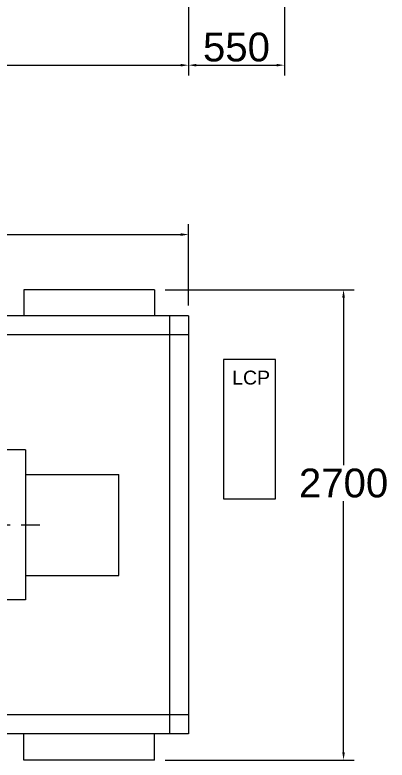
# Model space of a CAD drawing. Header units: millimetres. Extents: x -1 to 671026, y 1 to 511259.
# Drawn here: x 376851 to 431116, y 188647 to 297290 of the extents above; entities that cross this region are included whole.
import ezdxf

# ---------------------------------------------------------------- set-up
doc = ezdxf.new("R2010")
doc.units = ezdxf.units.MM
doc.header["$LTSCALE"] = 25.4
doc.linetypes.add('CENTER', pattern=[50.8, 31.75, -6.35, 6.35, -6.35])
doc.layers.get('Defpoints').update_dxf_attribs({"lineweight": 5})
doc.layers.add('06___ANNOTATIONS', color=7, linetype='Continuous', lineweight=5)
doc.layers.add('CAXA1', color=5, linetype='CENTER', lineweight=5)
doc.styles.add('Roman', font='arial.ttf')
doc.styles.get("Standard").update_dxf_attribs({"font": 'arial.ttf'})
doc.dimstyles.new('ISO-25', dxfattribs={"dimscale": 30, "dimtxt": 38.1, "dimasz": 38.1, "dimexe": 50.8, "dimexo": 50.8, "dimgap": 15.875, "dimtad": 1, "dimtih": 1, "dimtoh": 1, "dimdec": 1, "dimlfac": 0.03937, "dimdsep": 46, "dimtxsty": 'Standard', "dimcen": 63.5, "dimclrd": 7, "dimclre": 7, "dimclrt": 7, "dimadec": 0, "dimazin": 0, "dimtfac": 1, "dimtdec": 1, "dimtmove": 0, "dimatfit": 3, "dimfxl": 25.4, "dimlwd": 5, "dimlwe": 5, "dimarcsym": 0})

# ---------------------------------------------------------------- blocks, each defined once
blk = doc.blocks.new('*D18')
at = {"color": 7, "linetype": 'Continuous', "lineweight": 5, "transparency": 16777216}
for p, q in [((245120, 318981), (245120, 288436)), ((402168, 309151), (402168, 288436)), ((246263, 289960), (401025, 289960))]:
    blk.add_line(p, q, dxfattribs=at)
at = {"color": 7, "transparency": 16777216}
for points in [[(246263, 290151), (246263, 289770), (245120, 289960)], [(401025, 290151), (401025, 289770), (402168, 289960)]]:
    blk.add_solid(points, dxfattribs=at)
at = {"layer": 'Defpoints', "color": 0, "transparency": 16777216}
for p in [(245120, 320505), (402168, 310675), (402168, 289960)]:
    blk.add_point(p, dxfattribs=at)
at = {"color": 7, "lineweight": 5, "transparency": 16777216, "insert": (336900, 293145), "char_height": 4191, "attachment_point": 5, "style": 'Roman'}
blk.add_mtext('{\\H1.25x;C}', dxfattribs=at)
blk = doc.blocks.new('*D19')
at = {"color": 7, "linetype": 'Continuous', "lineweight": 5, "transparency": 16777216}
for p, q in [((416138, 320552), (416138, 288436)), ((402168, 309151), (402168, 288436)), ((403311, 289960), (414995, 289960))]:
    blk.add_line(p, q, dxfattribs=at)
at = {"color": 7, "transparency": 16777216}
for points in [[(403311, 290151), (403311, 289770), (402168, 289960)], [(414995, 290151), (414995, 289770), (416138, 289960)]]:
    blk.add_solid(points, dxfattribs=at)
at = {"layer": 'Defpoints', "color": 0, "transparency": 16777216}
for p in [(416138, 322076), (402168, 310675), (416138, 289960)]:
    blk.add_point(p, dxfattribs=at)
at = {"color": 7, "lineweight": 5, "transparency": 16777216, "insert": (409153, 292577), "char_height": 4191, "attachment_point": 5, "style": 'Roman'}
blk.add_mtext('550', dxfattribs=at)
blk = doc.blocks.new('*D21')
at = {"color": 7, "linetype": 'Continuous', "lineweight": 5, "transparency": 16777216}
for p, q in [((285328, 254941), (285328, 266790)), ((402168, 254941), (402168, 266790)), ((286471, 265266), (401025, 265266))]:
    blk.add_line(p, q, dxfattribs=at)
at = {"color": 7, "transparency": 16777216}
for points in [[(286471, 265457), (286471, 265076), (285328, 265266)], [(401025, 265457), (401025, 265076), (402168, 265266)]]:
    blk.add_solid(points, dxfattribs=at)
at = {"layer": 'Defpoints', "color": 0, "transparency": 16777216}
for p in [(402168, 265266), (285328, 253417), (402168, 253417)]:
    blk.add_point(p, dxfattribs=at)
at = {"color": 7, "lineweight": 5, "transparency": 16777216, "insert": (343748, 268362), "char_height": 4191, "attachment_point": 5, "style": 'Roman'}
blk.add_mtext('{\\H1.25x;D}', dxfattribs=at)
blk = doc.blocks.new('*D22')
at = {"color": 7, "linetype": 'Continuous', "lineweight": 5, "transparency": 16777216}
for p, q in [((398742, 257227), (426293, 257227)), ((424769, 256084), (424769, 231636)), ((424769, 189790), (424769, 226404)), ((398742, 188647), (426293, 188647))]:
    blk.add_line(p, q, dxfattribs=at)
at = {"color": 7, "transparency": 16777216}
for points in [[(424578, 256084), (424959, 256084), (424769, 257227)], [(424578, 189790), (424959, 189790), (424769, 188647)]]:
    blk.add_solid(points, dxfattribs=at)
at = {"layer": 'Defpoints', "color": 0, "transparency": 16777216}
for p in [(397218, 257227), (424769, 257227), (397218, 188647)]:
    blk.add_point(p, dxfattribs=at)
at = {"color": 7, "lineweight": 5, "transparency": 16777216, "insert": (424769, 229020), "char_height": 4191, "attachment_point": 5, "style": 'Roman'}
blk.add_mtext('2700', dxfattribs=at)

msp = doc.modelspace()

# ---------------------------------------------------------------- linework, layer by layer
at = {"color": 7, "lineweight": 5}
for p, q in [((397217.74, 257226.85), (378167.74, 257226.85)), ((378167.74, 257226.85), (378167.74, 253416.85)), ((397217.74, 257226.85), (397217.74, 253416.85)), ((402168.33, 253416.85), (285328.33, 253416.85)), ((399374.33, 253416.85), (399374.33, 192456.85)), ((402168.33, 253416.85), (402168.33, 192456.85)), ((402168.33, 250622.85), (285327.82, 250622.85)), ((378416.78, 233858.85), (331668.3, 233858.85)), ((378416.78, 233858.85), (378416.78, 212014.85)), ((378416.78, 230302.85), (391983.08, 230302.85)), ((391983.08, 215559.73), (391983.08, 230302.85)), ((378416.78, 215559.73), (391983.08, 215559.73)), ((378416.78, 212014.85), (331668.3, 212014.85)), ((402168.33, 195250.85), (285325.79, 195250.85)), ((402168.33, 192456.85), (285325.79, 192456.85)), ((378167.74, 188646.85), (378167.74, 192456.85)), ((397217.74, 188646.85), (397217.74, 192456.85)), ((397217.74, 188646.85), (378167.74, 188646.85))]:
    msp.add_line(p, q, dxfattribs=at)
msp.add_lwpolyline([(407244.85, 226746.85), (414864.85, 226746.85), (414864.85, 247066.85), (407244.85, 247066.85)], close=True, dxfattribs=at)
at = {"layer": 'CAXA1', "linetype": 'CENTER', "lineweight": 5, "ltscale": 10}
msp.add_line((326165.65, 222936.85), (380482.33, 222936.85), dxfattribs=at)

# ---------------------------------------------------------------- texts
at = {"layer": '06___ANNOTATIONS', "color": 7, "linetype": 'Continuous', "lineweight": 5, "insert": (408531.3, 244397.82), "char_height": 2031.996, "width": 109153.0252, "attachment_point": 4, "style": 'Roman'}
msp.add_mtext('LCP', dxfattribs=at)

# ---------------------------------------------------------------- dimensions: what is measured, and where the dimension line sits
at = {"color": 7, "lineweight": 5}
dim = msp.add_linear_dim(base=(416137.55, 289960.47), p1=(402168.48, 310675.36), p2=(416137.55, 322076.18), dimstyle='ISO-25', override={"dimscale": 30, "dimtxt": 139.7, "dimpost": '\\X', "dimtxsty": 'Roman', "dimtmove": 1}, dxfattribs=at)
dim.commit()
dim.dimension.update_dxf_attribs({"geometry": '*D19', "text_midpoint": (409153.02, 289960.47), "dimtype": 160})
for base, p1, p2, text, picture, middle in [((402168.48, 289960.47), (245120.31, 320505.17), (402168.48, 310675.36), '{\\H1.25x;C}', '*D18', (336900.26, 289960.47)), ((402168.33, 265266.39), (285328.33, 253416.85), (402168.33, 253416.85), '{\\H1.25x;D}', '*D21', (343748.33, 265266.39))]:
    dim = msp.add_linear_dim(base=base, p1=p1, p2=p2, text=text, dimstyle='ISO-25', override={"dimscale": 30, "dimtxt": 139.7, "dimpost": '\\X', "dimtxsty": 'Roman', "dimtmove": 1}, dxfattribs=at)
    dim.commit()
    dim.dimension.update_dxf_attribs({"geometry": picture, "text_midpoint": middle, "dimtype": 160})
dim = msp.add_linear_dim(base=(424768.99, 257226.85), p1=(397217.74, 188646.85), p2=(397217.74, 257226.85), angle=90, dimstyle='ISO-25', override={"dimscale": 30, "dimtxt": 139.7, "dimpost": '\\X', "dimtxsty": 'Roman', "dimtmove": 1}, dxfattribs=at)
dim.commit()
dim.dimension.update_dxf_attribs({"geometry": '*D22', "text_midpoint": (424768.99, 229020.34), "dimtype": 160})

doc.saveas('drawing.dxf')
